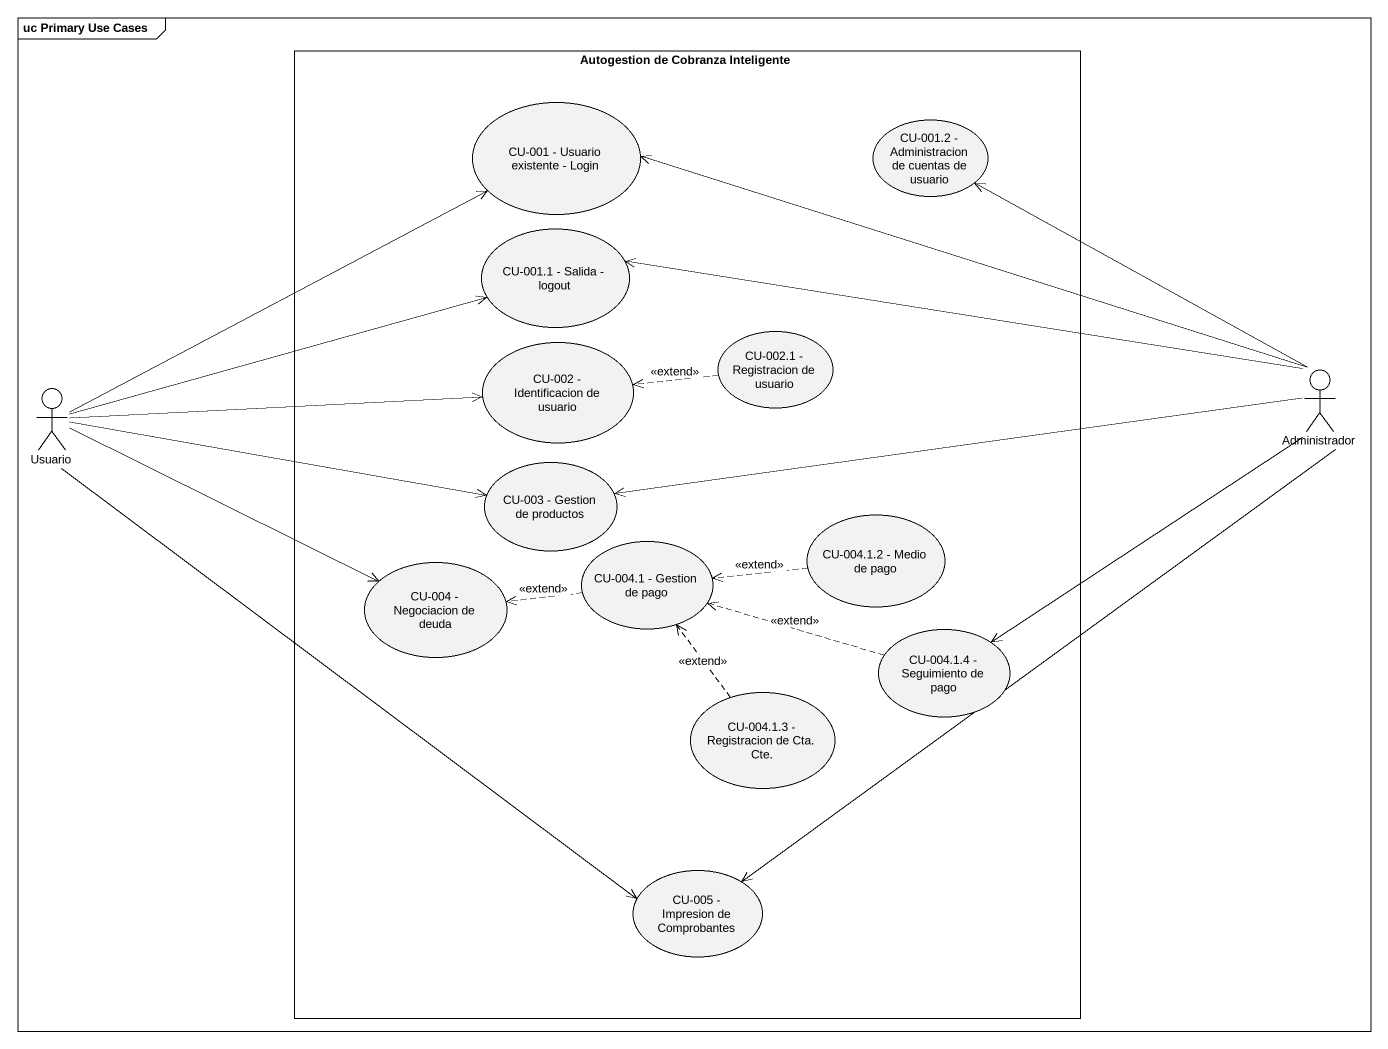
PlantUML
@startuml
mainframe uc Primary Use Cases
rectangle "Autogestion de Cobranza Inteligente" as Autogestion_de_Cobranza {
  usecase "CU-001 - Usuario existente - Login" as CU_001_Usuario_existente
  usecase "CU-001.2 - Administracion de cuentas de usuario" as CU_001_2_Administracion_de
  usecase "CU-001.1 - Salida - logout" as CU_001_1_Salida_logout
  usecase "CU-002.1 - Registracion de usuario" as CU_002_1_Registracion_de
  usecase "CU-002 - Identificacion de usuario" as CU_002_Identificacion_de
  usecase "CU-003 - Gestion de productos" as CU_003_Gestion_de_productos
  usecase "CU-004.1.2 - Medio de pago" as CU_004_1_2_Medio_de_pago
  usecase "CU-004 - Negociacion de deuda" as CU_004_Negociacion_de_deuda
  usecase "CU-004.1 - Gestion de pago" as CU_004_1_Gestion_de_pago
  usecase "CU-004.1.4 - Seguimiento de pago" as CU_004_1_4_Seguimiento_de
  usecase "CU-004.1.3 - Registracion de Cta. Cte." as CU_004_1_3_Registracion_de
  usecase "CU-005 - Impresion de Comprobantes" as CU_005_Impresion_de
}
actor Usuario
actor Administrador
CU_002_1_Registracion_de .left.> CU_002_Identificacion_de : <<extend>>
Usuario -right-> CU_001_Usuario_existente
Usuario -right-> CU_001_1_Salida_logout
Usuario -right-> CU_002_Identificacion_de
Usuario -right-> CU_003_Gestion_de_productos
Usuario -right-> CU_004_Negociacion_de_deuda
Usuario --> CU_005_Impresion_de
Administrador -left-> CU_001_Usuario_existente
Administrador -up-> CU_001_2_Administracion_de
Administrador -left-> CU_001_1_Salida_logout
Administrador -left-> CU_003_Gestion_de_productos
Administrador --> CU_004_1_4_Seguimiento_de
Administrador --> CU_005_Impresion_de
CU_004_1_2_Medio_de_pago .left.> CU_004_1_Gestion_de_pago : <<extend>>
CU_004_1_Gestion_de_pago .left.> CU_004_Negociacion_de_deuda : <<extend>>
CU_004_1_4_Seguimiento_de .left.> CU_004_1_Gestion_de_pago : <<extend>>
CU_004_1_3_Registracion_de .up.> CU_004_1_Gestion_de_pago : <<extend>>
@enduml
